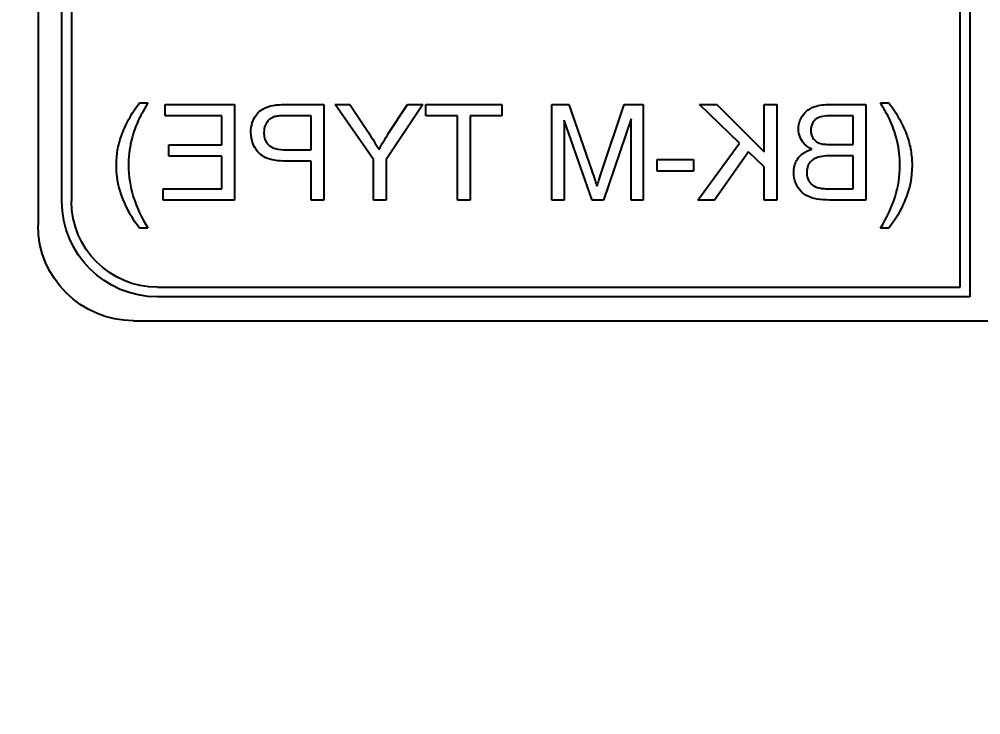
# Model space of a CAD drawing. Header units: inches. Extents: x 707 to 13003, y 909 to 9309.
# Drawn here: x 8194.85 to 8214.97, y 1591.44 to 1606 of the extents above; entities that cross this region are included whole.
import ezdxf

# ---------------------------------------------------------------- set-up
doc = ezdxf.new("R2010")
doc.units = ezdxf.units.IN
doc.header["$MEASUREMENT"] = 0
doc.styles.get("Standard").update_dxf_attribs({"font": 'Arial.ttf'})
doc.dimstyles.new('ISO-25', dxfattribs={"dimscale": 5, "dimtxt": 15, "dimasz": 12, "dimexe": 3, "dimexo": 3, "dimgap": 4, "dimtad": 1, "dimdsep": 46, "dimtxsty": 'Standard', "dimblk": 'OPEN30', "dimcen": 4, "dimclrd": 3, "dimclre": 3, "dimclrt": 3, "dimadec": 0, "dimazin": 0, "dimtfac": 1, "dimtmove": 0, "dimatfit": 3, "dimldrblk": 'OPEN30', "dimfxl": 1, "dimarcsym": 0})

# ---------------------------------------------------------------- blocks, each defined once
blk = doc.blocks.new('BKM-1')
at = {"color": 2}
for p, q in [((55, -71), (55, -117)), ((54.3, -71.5), (54.3, -116.5)), ((54.5, -116.5), (54.5, -71.5)), ((35.5, -79), (35.5, -118.5)), ((35.7, -118.3), (35.7, -110.2)), ((37.368, -114.439), (37.193, -114.439)), ((38.423, -114.473), (37.673, -114.473)), ((37.673, -114.473), (37.673, -116.473)), ((39.803, -114.473), (39.537, -114.473)), ((39.537, -114.473), (39.537, -116.473)), ((40.796, -114.473), (39.803, -115.463)), ((39.803, -115.463), (39.803, -114.473)), ((40.316, -115.284), (41.155, -114.473)), ((41.155, -114.473), (40.796, -114.473)), ((42.732, -114.473), (42.335, -114.473)), ((42.335, -114.473), (42.335, -116.473)), ((43.207, -115.889), (42.732, -114.473)), ((43.889, -114.473), (43.409, -115.864)), ((44.245, -114.473), (43.889, -114.473)), ((44.245, -116.473), (44.245, -114.473)), ((46.882, -114.473), (45.296, -114.473)), ((45.296, -114.473), (45.296, -114.709)), ((46.882, -114.709), (46.882, -114.473)), ((47.268, -114.473), (46.946, -114.473)), ((46.946, -114.473), (47.717, -115.625)), ((47.662, -115.076), (47.268, -114.473)), ((47.982, -115.625), (48.781, -114.473)), ((48.473, -114.473), (48.085, -115.061)), ((48.781, -114.473), (48.473, -114.473)), ((49.772, -114.473), (49.018, -114.473)), ((49.018, -114.473), (49.018, -116.473)), ((52.336, -114.473), (50.888, -114.473)), ((50.888, -114.473), (50.888, -116.473)), ((52.336, -114.709), (52.336, -114.473)), ((52.876, -114.439), (52.7, -114.439)), ((37.938, -115.312), (37.938, -114.709)), ((37.938, -114.709), (38.338, -114.709)), ((42.589, -116.473), (42.589, -114.77)), ((42.589, -114.77), (43.168, -116.473)), ((43.406, -116.473), (43.99, -114.799)), ((43.99, -114.799), (43.99, -116.473)), ((45.296, -114.709), (45.955, -114.709)), ((45.955, -114.709), (45.955, -116.473)), ((46.22, -116.473), (46.22, -114.709)), ((46.22, -114.709), (46.882, -114.709)), ((49.283, -115.424), (49.283, -114.709)), ((49.283, -114.709), (49.795, -114.709)), ((51.153, -115.32), (51.153, -114.709)), ((51.153, -114.709), (52.336, -114.709)), ((41.191, -116.473), (40.316, -115.284)), ((38.37, -115.312), (37.938, -115.312)), ((39.803, -115.779), (40.13, -115.462)), ((40.13, -115.462), (40.842, -116.473)), ((49.8, -115.424), (49.283, -115.424)), ((52.261, -115.32), (51.153, -115.32)), ((52.261, -115.556), (52.261, -115.32)), ((37.938, -116.236), (37.938, -115.549)), ((37.938, -115.549), (38.4, -115.549)), ((42.04, -115.625), (41.284, -115.625)), ((41.284, -115.625), (41.284, -115.872)), ((42.04, -115.872), (42.04, -115.625)), ((47.717, -115.625), (47.717, -116.473)), ((47.982, -116.473), (47.982, -115.625)), ((49.283, -116.473), (49.283, -115.66)), ((49.283, -115.66), (49.796, -115.66)), ((51.153, -116.236), (51.153, -115.556)), ((51.153, -115.556), (52.261, -115.556)), ((39.803, -116.473), (39.803, -115.779)), ((41.284, -115.872), (42.04, -115.872)), ((38.437, -116.236), (37.938, -116.236)), ((52.382, -116.236), (51.153, -116.236)), ((52.382, -116.473), (52.382, -116.236)), ((37.673, -116.473), (38.435, -116.473)), ((39.537, -116.473), (39.803, -116.473)), ((40.842, -116.473), (41.191, -116.473)), ((42.335, -116.473), (42.589, -116.473)), ((43.168, -116.473), (43.406, -116.473)), ((43.99, -116.473), (44.245, -116.473)), ((45.955, -116.473), (46.22, -116.473)), ((47.717, -116.473), (47.982, -116.473)), ((49.018, -116.473), (49.283, -116.473)), ((50.888, -116.473), (52.382, -116.473)), ((37.193, -117.061), (37.368, -117.061)), ((52.7, -117.061), (52.876, -117.061)), ((52.5, -118.3), (35.7, -118.3)), ((35.5, -118.5), (52.5, -118.5)), ((53, -119), (35, -119))]:
    blk.add_line(p, q, dxfattribs=at)
for centre, radius in [((52.5, -116.5), 1.8), ((52.5, -116.5), 2), ((53, -117), 2)]:
    blk.add_arc(centre, radius, 270, 0, dxfattribs=at)
for points, knots in [([(37.193, -114.439), (37.111, -114.548), (37.036, -114.663), (36.909, -114.893), (36.856, -115.008), (36.813, -115.127)], [-0.07881555, -0.07881555, -0.07881555, -0.07881555, -0.03787332, -0.03787332, 0, 0, 0, 0]), ([(37.15, -114.845), (37.172, -114.794), (37.206, -114.73), (37.274, -114.603), (37.323, -114.516), (37.368, -114.439)], [-0.04303357, -0.04303357, -0.04303357, -0.04303357, -0.02675604, -0.02675604, 0, 0, 0, 0]), ([(39.086, -114.985), (39.086, -114.945), (39.081, -114.907), (39.062, -114.83), (39.047, -114.793), (39.004, -114.709), (38.968, -114.658), (38.875, -114.577), (38.821, -114.542), (38.649, -114.484), (38.536, -114.473), (38.423, -114.473)], [-0.1430451, -0.1430451, -0.1430451, -0.1430451, -0.1188567, -0.1188567, -0.0942052, -0.0942052, -0.0610501, -0.0610501, -0.0339397, -0.0339397, 0, 0, 0, 0]), ([(50.077, -114.492), (50.036, -114.485), (49.99, -114.48), (49.891, -114.474), (49.829, -114.473), (49.772, -114.473)], [-0.02963973, -0.02963973, -0.02963973, -0.02963973, -0.01721112, -0.01721112, 0, 0, 0, 0]), ([(50.545, -115.052), (50.545, -114.985), (50.536, -114.92), (50.493, -114.785), (50.459, -114.728), (50.386, -114.629), (50.338, -114.592), (50.23, -114.528), (50.154, -114.505), (50.077, -114.492)], [-0.05458878, -0.05458878, -0.05458878, -0.05458878, -0.04658059, -0.04658059, -0.03755315, -0.03755315, -0.02338986, -0.02338986, 0, 0, 0, 0]), ([(52.7, -114.439), (52.746, -114.517), (52.796, -114.605), (52.864, -114.733), (52.898, -114.797), (52.92, -114.848)], [-0.04420953, -0.04420953, -0.04420953, -0.04420953, -0.01665057, -0.01665057, 0, 0, 0, 0]), ([(53.255, -115.127), (53.213, -115.008), (53.16, -114.893), (53.033, -114.663), (52.957, -114.548), (52.876, -114.439)], [-0.07880848, -0.07880848, -0.07880848, -0.07880848, -0.04093856, -0.04093856, 0, 0, 0, 0]), ([(37.019, -115.238), (37.035, -115.17), (37.054, -115.103), (37.098, -114.971), (37.123, -114.907), (37.15, -114.845)], [-0.0415382, -0.0415382, -0.0415382, -0.0415382, -0.02060191, -0.02060191, 0, 0, 0, 0]), ([(38.338, -114.709), (38.401, -114.709), (38.475, -114.711), (38.604, -114.725), (38.64, -114.735), (38.695, -114.759), (38.721, -114.776), (38.77, -114.825), (38.789, -114.856), (38.818, -114.928), (38.825, -114.971), (38.825, -115.015)], [-0.04682586, -0.04682586, -0.04682586, -0.04682586, -0.03932343, -0.03932343, -0.03164738, -0.03164738, -0.02327289, -0.02327289, -0.01329084, -0.01329084, 0, 0, 0, 0]), ([(49.795, -114.709), (49.843, -114.709), (49.898, -114.71), (49.98, -114.716), (50.015, -114.72), (50.042, -114.727)], [-0.02039466, -0.02039466, -0.02039466, -0.02039466, -0.00824981, -0.00824981, 0, 0, 0, 0]), ([(50.042, -114.727), (50.067, -114.734), (50.091, -114.743), (50.135, -114.769), (50.156, -114.784), (50.19, -114.819), (50.222, -114.854), (50.264, -114.957), (50.272, -115.008), (50.272, -115.059)], [-0.07230467, -0.07230467, -0.07230467, -0.07230467, -0.05272092, -0.05272092, -0.03339939, -0.03339939, -0.01546008, -0.01546008, 0, 0, 0, 0]), ([(52.92, -114.848), (52.947, -114.911), (52.972, -114.975), (53.015, -115.106), (53.034, -115.173), (53.05, -115.241)], [-0.04149491, -0.04149491, -0.04149491, -0.04149491, -0.02083431, -0.02083431, 0, 0, 0, 0]), ([(38.825, -115.015), (38.825, -115.042), (38.823, -115.069), (38.812, -115.118), (38.803, -115.141), (38.78, -115.184), (38.762, -115.21), (38.699, -115.26), (38.662, -115.278), (38.623, -115.29)], [-0.04789528, -0.04789528, -0.04789528, -0.04789528, -0.0353613, -0.0353613, -0.02396299, -0.02396299, -0.01225346, -0.01225346, 0, 0, 0, 0]), ([(38.806, -115.409), (38.862, -115.381), (38.915, -115.345), (39.005, -115.253), (39.033, -115.202), (39.075, -115.103), (39.086, -115.045), (39.086, -114.985)], [-0.04575349, -0.04575349, -0.04575349, -0.04575349, -0.03224206, -0.03224206, -0.018043, -0.018043, 0, 0, 0, 0]), ([(47.867, -115.415), (47.835, -115.357), (47.803, -115.301), (47.735, -115.188), (47.699, -115.132), (47.662, -115.076)], [-0.03954353, -0.03954353, -0.03954353, -0.03954353, -0.01994249, -0.01994249, 0, 0, 0, 0]), ([(48.085, -115.061), (48.045, -115.122), (48.005, -115.185), (47.932, -115.303), (47.899, -115.359), (47.867, -115.415)], [-0.04134241, -0.04134241, -0.04134241, -0.04134241, -0.01931953, -0.01931953, 0, 0, 0, 0]), ([(49.796, -115.66), (49.88, -115.66), (49.967, -115.655), (50.115, -115.629), (50.183, -115.611), (50.291, -115.56), (50.335, -115.532), (50.395, -115.472), (50.455, -115.407), (50.531, -115.224), (50.545, -115.139), (50.545, -115.052)], [-0.267127, -0.267127, -0.267127, -0.267127, -0.1817081, -0.1817081, -0.1127685, -0.1127685, -0.059429, -0.059429, -0.0261565, -0.0261565, 0, 0, 0, 0]), ([(50.272, -115.059), (50.272, -115.097), (50.268, -115.135), (50.25, -115.205), (50.237, -115.236), (50.197, -115.3), (50.172, -115.323), (50.121, -115.364), (50.079, -115.383), (49.962, -115.417), (49.877, -115.424), (49.8, -115.424)], [-0.05322619, -0.05322619, -0.05322619, -0.05322619, -0.04764606, -0.04764606, -0.04261327, -0.04261327, -0.03648617, -0.03648617, -0.02314865, -0.02314865, 0, 0, 0, 0]), ([(36.813, -115.127), (36.778, -115.226), (36.752, -115.327), (36.717, -115.536), (36.708, -115.642), (36.708, -115.748)], [-0.06353115, -0.06353115, -0.06353115, -0.06353115, -0.03199582, -0.03199582, 0, 0, 0, 0]), ([(36.961, -115.75), (36.961, -115.664), (36.966, -115.578), (36.985, -115.407), (37, -115.322), (37.019, -115.238)], [-0.05170678, -0.05170678, -0.05170678, -0.05170678, -0.02593918, -0.02593918, 0, 0, 0, 0]), ([(38.623, -115.29), (38.593, -115.298), (38.557, -115.304), (38.473, -115.311), (38.418, -115.312), (38.37, -115.312)], [-0.02525946, -0.02525946, -0.02525946, -0.02525946, -0.01464911, -0.01464911, 0, 0, 0, 0]), ([(53.05, -115.241), (53.069, -115.325), (53.083, -115.409), (53.103, -115.58), (53.107, -115.665), (53.107, -115.75)], [-0.05140476, -0.05140476, -0.05140476, -0.05140476, -0.02561565, -0.02561565, 0, 0, 0, 0]), ([(53.361, -115.748), (53.361, -115.642), (53.352, -115.536), (53.317, -115.327), (53.29, -115.226), (53.255, -115.127)], [-0.0635313, -0.0635313, -0.0635313, -0.0635313, -0.0315354, -0.0315354, 0, 0, 0, 0]), ([(39.184, -115.893), (39.184, -115.849), (39.179, -115.805), (39.159, -115.722), (39.144, -115.683), (39.104, -115.612), (39.069, -115.558), (38.947, -115.461), (38.878, -115.43), (38.806, -115.409)], [-0.09889515, -0.09889515, -0.09889515, -0.09889515, -0.07220553, -0.07220553, -0.04683539, -0.04683539, -0.02257203, -0.02257203, 0, 0, 0, 0]), ([(38.4, -115.549), (38.462, -115.549), (38.53, -115.551), (38.657, -115.569), (38.696, -115.582), (38.76, -115.61), (38.792, -115.632), (38.846, -115.686), (38.869, -115.719), (38.903, -115.801), (38.911, -115.846), (38.911, -115.892)], [-0.06187638, -0.06187638, -0.06187638, -0.06187638, -0.0519295, -0.0519295, -0.04130719, -0.04130719, -0.0268089, -0.0268089, -0.01370385, -0.01370385, 0, 0, 0, 0]), ([(36.708, -115.748), (36.708, -115.995), (36.755, -116.233), (36.891, -116.562), (36.995, -116.811), (37.193, -117.061)], [-0.31198, -0.31198, -0.31198, -0.31198, -0.0956832, -0.0956832, 0, 0, 0, 0]), ([(37.368, -117.061), (37.241, -116.855), (37.135, -116.637), (36.997, -116.192), (36.961, -115.973), (36.961, -115.75)], [-0.1396365, -0.1396365, -0.1396365, -0.1396365, -0.0670478, -0.0670478, 0, 0, 0, 0]), ([(38.435, -116.473), (38.52, -116.473), (38.611, -116.468), (38.786, -116.437), (38.846, -116.413), (38.96, -116.36), (39.003, -116.322), (39.092, -116.228), (39.127, -116.15), (39.17, -116.048), (39.184, -115.972), (39.184, -115.893)], [-0.04098363, -0.04098363, -0.04098363, -0.04098363, -0.03897782, -0.03897782, -0.03681346, -0.03681346, -0.03305773, -0.03305773, -0.02363956, -0.02363956, 0, 0, 0, 0]), ([(38.911, -115.892), (38.911, -115.932), (38.906, -115.971), (38.879, -116.054), (38.858, -116.085), (38.813, -116.145), (38.782, -116.165), (38.717, -116.203), (38.667, -116.218), (38.617, -116.227)], [-0.02953511, -0.02953511, -0.02953511, -0.02953511, -0.02625352, -0.02625352, -0.02245063, -0.02245063, -0.01527153, -0.01527153, 0, 0, 0, 0]), ([(43.303, -116.184), (43.29, -116.146), (43.276, -116.1), (43.245, -116.006), (43.225, -115.945), (43.207, -115.889)], [-0.02980166, -0.02980166, -0.02980166, -0.02980166, -0.017694, -0.017694, 0, 0, 0, 0]), ([(43.409, -115.864), (43.388, -115.925), (43.366, -115.99), (43.332, -116.093), (43.316, -116.142), (43.303, -116.184)], [-0.03271895, -0.03271895, -0.03271895, -0.03271895, -0.01344168, -0.01344168, 0, 0, 0, 0]), ([(53.107, -115.75), (53.107, -115.973), (53.072, -116.192), (52.934, -116.637), (52.828, -116.855), (52.7, -117.061)], [-0.1396152, -0.1396152, -0.1396152, -0.1396152, -0.0725776, -0.0725776, 0, 0, 0, 0]), ([(52.876, -117.061), (53.019, -116.879), (53.132, -116.675), (53.265, -116.35), (53.361, -116.099), (53.361, -115.748)], [-0.3067495, -0.3067495, -0.3067495, -0.3067495, -0.1050398, -0.1050398, 0, 0, 0, 0]), ([(38.617, -116.227), (38.595, -116.231), (38.567, -116.233), (38.511, -116.236), (38.472, -116.236), (38.437, -116.236)], [-0.01688288, -0.01688288, -0.01688288, -0.01688288, -0.01046157, -0.01046157, 0, 0, 0, 0])]:
    blk.add_open_spline(points, degree=3, knots=knots, dxfattribs=at)
blk = doc.blocks.new('_Open30')
at = {"color": 0, "linetype": 'ByBlock', "lineweight": -2}
for p, q in [((-1, 0.26795), (0, 0)), ((0, 0), (-1, -0.26795)), ((0, 0), (-1, 0))]:
    blk.add_line(p, q, dxfattribs=at)
blk = doc.blocks.new('*D204')
at = {"color": 3, "lineweight": -2, "transparency": 16777216}
for p, q in [((8340.049, 4606.69), (5894.148, 4606.69)), ((5909.148, 4546.69), (5909.148, 1416.69)), ((7100.239, 1356.69), (5894.148, 1356.69))]:
    blk.add_line(p, q, dxfattribs=at)
at = {"layer": 'Defpoints', "color": 0, "transparency": 16777216}
for p in [(8355.049, 4606.69), (5909.148, 1356.69), (7115.239, 1356.69)]:
    blk.add_point(p, dxfattribs=at)
at = {"color": 3, "lineweight": -2, "transparency": 16777216, "xscale": 60, "yscale": 60, "zscale": 60}
for p, rotation in [((5909.148, 4606.69), 90), ((5909.148, 1356.69), 270)]:
    blk.add_blockref('_Open30', p, dxfattribs=dict(at, rotation=rotation))
at = {"color": 3, "transparency": 16777216, "insert": (5839.984, 2971.69), "char_height": 75, "attachment_point": 5, "rotation": 90}
blk.add_mtext('~(3250)~', dxfattribs=at)

msp = doc.modelspace()

# ---------------------------------------------------------------- block references
at = {"xscale": -1}
msp.add_blockref('BKM-1', (8250.239, 1718.69), dxfattribs=at)

# ---------------------------------------------------------------- dimensions: what is measured, and where the dimension line sits
dim = msp.add_linear_dim(base=(5909.148, 1356.69), p1=(8355.049, 4606.69), p2=(7115.239, 1356.69), angle=90, text='~(<>)~', dimstyle='ISO-25')
dim.commit()
dim.dimension.update_dxf_attribs({"geometry": '*D204', "text_midpoint": (5909.148, 2971.69), "dimtype": 160})

doc.saveas('drawing.dxf')
